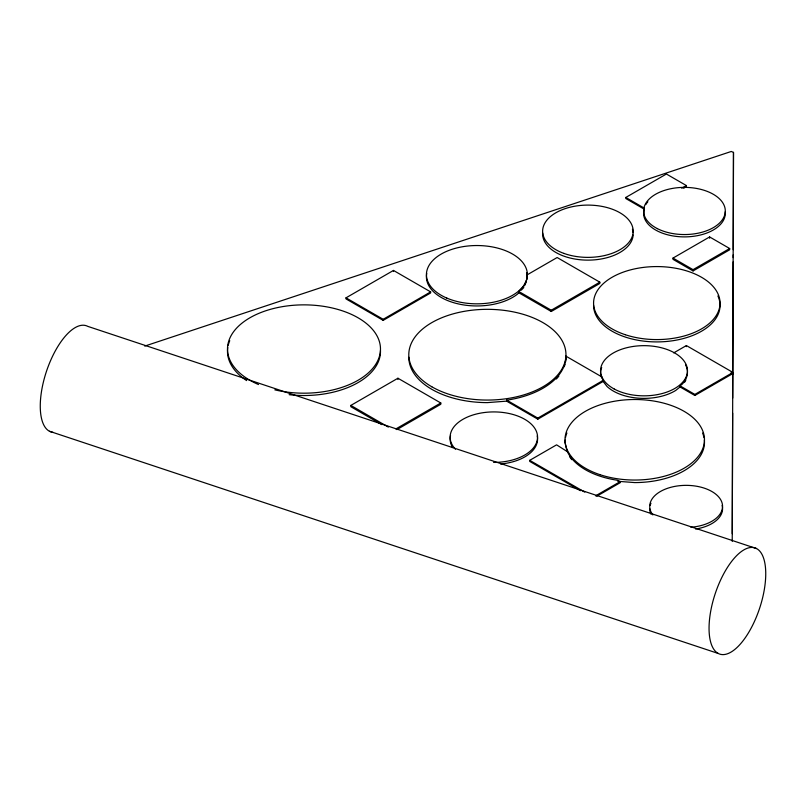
<?xml version="1.0" encoding="UTF-8"?>
<svg xmlns="http://www.w3.org/2000/svg" width="806" height="806" viewBox="0 0 806 806"><rect width="100%" height="100%" fill="white"/><g stroke="black" fill="none" stroke-linecap="round" stroke-linejoin="round"><path stroke-width="1.21" d="M144.737 346.096L731.284 151.468L733.49 152.384L733.238 249.699M732.644 413.135L732.261 533.683M733.168 261.849L732.694 398.114M732.745 374.367L731.445 374.367L731.445 371.576L686.39 345.562L673.715 352.877M732.231 541.37L733.49 152.384M733.218 254.847L733.178 257.608M644.407 208.623L643.672 214.759A40.854 23.586 0 0 0 686.974 236.843A40.854 23.586 0 0 0 725.219 211.837M683.619 188.261L686.42 186.649L686.42 185.582L666.401 174.025L625.799 197.46L625.799 198.518L644.326 209.217L644.407 207.555M524.736 285.435L526.106 282.281M426.747 273.446A50.476 29.147 0 0 0 458.282 303.902A50.476 29.147 0 0 0 517.402 294.19L518.792 292.749L518.792 291.48L523.809 286.271L527.033 278.896L526.832 272.559M521.301 290.15L523.809 287.551M602.414 380.543L607.079 386.517A43.453 25.087 0 0 0 675.69 390.467L680.062 386.951L680.062 385.883L682.309 384.079A43.453 25.087 0 0 0 685.604 364.977M346.006 297.837L393.479 270.433L430.646 291.893L430.646 292.951L383.172 320.365L346.006 298.905L346.006 297.837L383.172 319.297L430.646 291.893M526.923 274.977L557.137 257.527L599.825 282.171L599.825 283.45L551.254 311.489L518.792 292.749M681.755 188.282L686.42 185.582M381.913 424.651L350.832 406.708L350.832 405.428L397.932 378.236L440.801 402.99L440.801 404.259L396.905 429.598M518.792 291.48L551.254 310.219L599.825 282.171M673 258.081L709.623 236.944L729.672 248.52L729.672 249.789L693.059 270.937L673 259.351L673 258.081L693.059 269.657L729.672 248.52M395.837 428.943L440.801 402.99M506.611 400.088L537.814 418.102L603.13 380.402L601.649 376.785L565.963 356.181A78.585 45.368 0 0 1 507.72 400.008L506.611 400.088L506.611 401.146L537.814 419.17L603.13 381.46L603.13 380.402M580.441 490.693L529.723 461.415L529.723 460.347L556.583 444.841L567.384 451.682A69.729 40.26 0 0 0 616.691 480.144L620.247 481.595L620.247 482.663L596.611 496.305M680.062 385.883L694.853 394.426L731.445 373.299L731.445 374.367M680.062 386.951L694.853 395.484L732.946 373.5L731.445 372.634L731.445 371.576M595.533 495.861L620.247 481.595M507.72 401.066L487.378 402.617A78.585 45.368 0 0 1 408.803 357.249M731.445 372.634L732.745 372.634M619.099 481.394L634.745 482.582A69.729 40.26 0 0 0 704.363 439.995M756.532 548.564A55.946 23.374 -71.6 0 0 709.723 617.668A55.946 23.374 -71.6 0 0 745.923 636.8A55.946 23.374 -71.6 0 0 756.532 548.564L87.753 326.359A55.946 23.374 -71.6 0 0 46.274 371.919A55.946 23.374 -71.6 0 0 52.984 432.338M49.468 431.26L718.247 653.465M625.799 197.46L644.326 208.16M529.723 460.347L584.753 492.123M350.832 405.428L388.341 427.089M566.95 450.826L565.006 442.323A69.729 40.26 0 0 1 565.127 439.995M709.623 236.944L709.623 238.213M694.853 394.426L694.853 395.484M693.059 269.657L693.059 270.937M686.39 345.562L686.39 346.62M617.9 480.245L617.9 481.303M601.649 376.785L601.649 377.843L600.581 374.085A43.453 25.087 0 0 1 601.699 367.566M565.963 356.181L565.963 357.249A78.585 45.368 0 0 1 565.53 361.985M551.254 310.219L551.254 311.489M537.814 418.102L537.814 419.17M397.932 378.236L397.932 379.505M393.479 270.433L393.479 271.501M383.172 319.297L383.172 320.365M685.846 380.069A43.453 25.087 0 0 1 684.657 382.155M564.996 364.352A78.585 45.368 0 0 1 564.24 366.69M558.86 376.1A78.585 45.368 0 0 1 556.342 378.991M571.807 459.662A69.729 40.26 0 0 1 569.64 456.74M565.48 437.648A69.729 40.26 0 0 1 566.89 433.024M702.59 433.024A69.729 40.26 0 0 1 704.001 437.648M717.894 295.963A63.231 36.502 0 0 1 665.071 341.603A63.231 36.502 0 0 1 593.589 305.414M633.163 234.929A45.277 26.135 0 0 1 586.294 260.116A45.277 26.135 0 0 1 542.67 233.065M632.438 229.247A45.277 26.135 0 0 1 633.133 232.652M380.472 350.56A76.499 44.169 0 0 1 289.163 394.688M246.636 380.583A76.499 44.169 0 0 1 227.776 347.547M228.229 345.23A76.499 44.169 0 0 1 229.75 340.696M537.219 435.925A43.715 25.238 0 0 1 500.556 464.014M452.69 447.572A43.715 25.238 0 0 1 450.544 435.633M722.116 505.422A36.431 21.037 0 0 1 695.568 529.038M650.956 514.157A36.431 21.037 0 0 1 649.717 508.717M650.16 505.422A36.431 21.037 0 0 1 650.956 503.276M652.87 514.943A36.431 21.037 0 0 1 674.582 486.441A36.431 21.037 0 0 1 721.632 501.654A36.431 21.037 0 0 1 690.893 527.235M455.461 449.244A43.715 25.238 0 0 1 479.651 413.287A43.715 25.238 0 0 1 536.987 433.074A43.715 25.238 0 0 1 493.594 462.402M258.514 384.543A76.499 44.169 0 0 1 267.814 310.109A76.499 44.169 0 0 1 380.382 346.781A76.499 44.169 0 0 1 274.826 389.852M645.808 204.583A40.854 23.586 0 0 1 647.863 201.732M599.876 474.643A69.729 40.26 0 0 0 704.474 439.774A69.729 40.26 0 0 0 599.876 404.904A69.729 40.26 0 0 0 599.876 474.643M431.815 386.779A78.585 45.368 0 0 0 563.283 366.438A78.585 45.368 0 0 0 467.047 310.874A78.585 45.368 0 0 0 431.815 386.779M614.263 389.036A43.453 25.087 0 0 0 686.319 376.473A43.453 25.087 0 0 0 631.441 346.731A43.453 25.087 0 0 0 614.263 389.036M625.204 334.692A63.231 36.502 0 0 0 720.04 303.076A63.231 36.502 0 0 0 625.204 271.461A63.231 36.502 0 0 0 625.204 334.692M446.776 298.069A50.476 29.147 0 0 0 527.033 278.04A50.476 29.147 0 0 0 456.861 247.926A50.476 29.147 0 0 0 446.776 298.069M563.888 253.396A45.277 26.135 0 0 0 633.163 232.168A45.277 26.135 0 0 0 566.689 208.15A45.277 26.135 0 0 0 563.888 253.396M657.404 228.642A40.854 23.586 0 0 0 724.483 215.645A40.854 23.586 0 0 0 671.438 188.604A40.854 23.586 0 0 0 657.404 228.642"/></g></svg>
